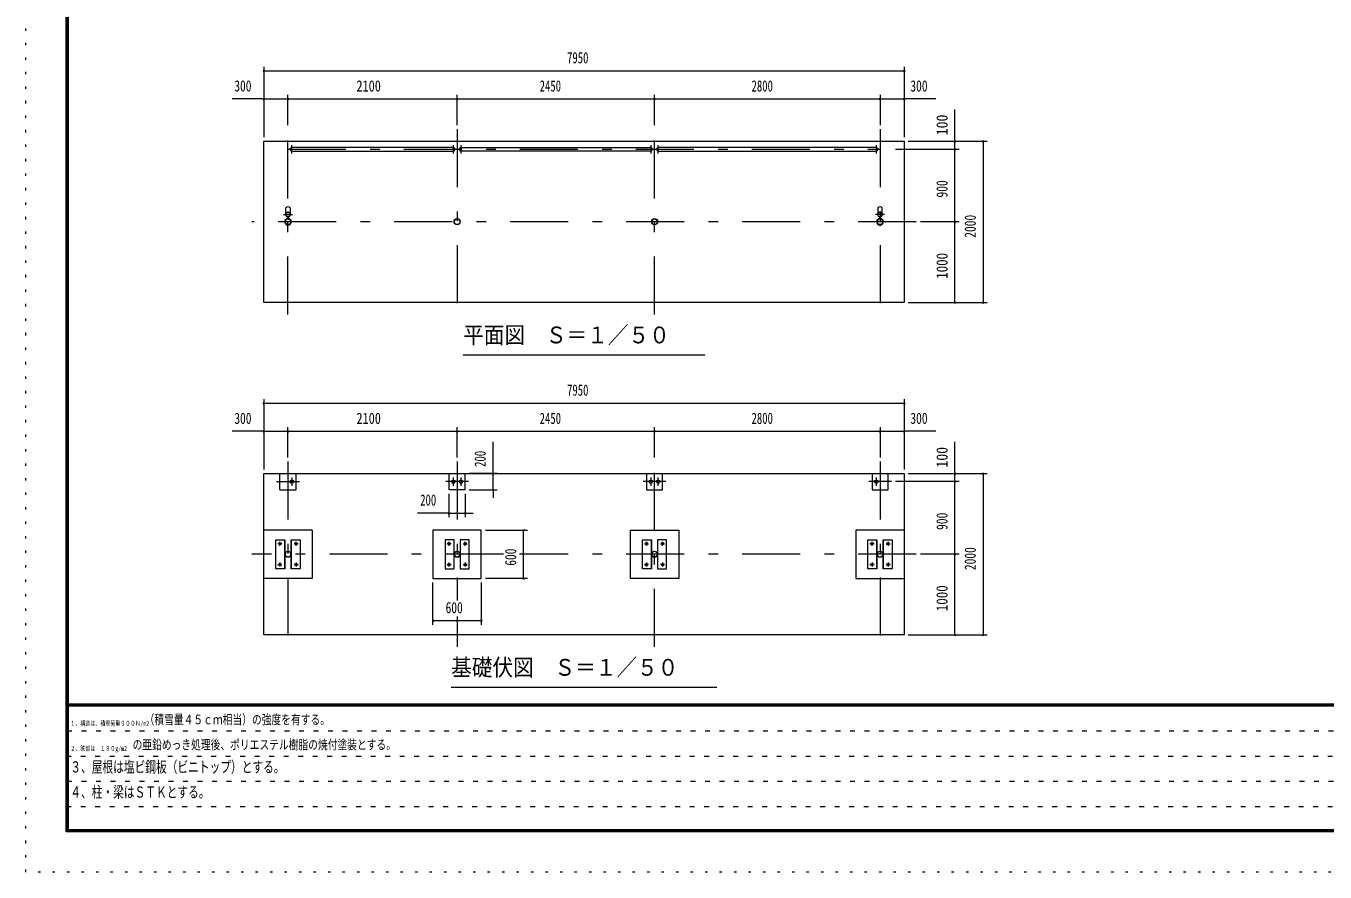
# Model space of a CAD drawing. Units: millimetres, scale not verified, with parts at other scales. Extents: x -23448 to 23452, y -10500 to 10500.
# Drawn here: x -6248 to 9878, y -10500 to 0 of the extents above; entities that cross this region are included whole.
import ezdxf
from ezdxf.enums import TextEntityAlignment as Align

# ---------------------------------------------------------------- set-up
doc = ezdxf.new("R2010")
doc.units = ezdxf.units.MM
doc.header["$LTSCALE"] = 60
for name, pattern in [('USER1', [3, 1, -2]), ('USER3', [24, 12, -5, 2, -5]), ('USER4', [3, 0.5, -2.5])]:
    doc.linetypes.add(name, pattern=pattern)
doc.layers.add('0-1_0-F', color=7, linetype='Continuous')
for name, color, linetype, lineweight in [('0-2_1-0BOLD', 7, 'Continuous', 18), ('0-3_1-2CENTER', 3, 'USER3', 18), ('0-5_1-5DIM', 3, 'Continuous', 18), ('0-C_F-F', 5, 'Continuous', 18), ('0-D_F-E_J_ADD', 5, 'USER4', 18)]:
    doc.layers.add(name, color=color, linetype=linetype, lineweight=lineweight)
doc.styles.add('ＭＳ ゴシック', font='')
doc.styles.get('ＭＳ ゴシック').set_extended_font_data('MS Gothic')

msp = doc.modelspace()

# ---------------------------------------------------------------- linework, layer by layer
at = {"layer": '0-2_1-0BOLD'}
for p, q in [((-941.82, -1508.98), (-2949.11, -1508.98)), ((-2949.11, -1551.68), (-941.82, -1551.68)), ((-849.11, -1508.98), (1508.19, -1508.98)), ((1508.19, -1551.68), (-849.11, -1551.68)), ((4308.18, -1508.98), (1600.89, -1508.98)), ((1600.89, -1551.68), (4308.18, -1551.68)), ((-3022.96, -2330.81), (-3022.96, -2255.29)), ((-2967.96, -2255.29), (-2967.96, -2330.81)), ((4327.03, -2255.29), (4327.03, -2330.81)), ((4382.03, -2330.81), (4382.03, -2255.29)), ((-3000.07, -2369.06), (-3000.07, -2390.84)), ((-2998.46, -2392.3), (-2998.46, -2367.66)), ((-2992.46, -2367.66), (-2992.46, -2392.3)), ((-2990.87, -2390.84), (-2990.87, -2369.06)), ((4349.93, -2390.84), (4349.93, -2369.06)), ((4351.53, -2367.66), (4351.53, -2392.3)), ((4357.53, -2392.3), (4357.53, -2367.66)), ((4359.13, -2369.06), (4359.13, -2390.84)), ((-3095.47, -5755.33), (-3095.47, -5555.33)), ((-795.47, -5755.33), (-795.47, -5555.33)), ((1454.53, -5555.33), (1454.53, -5755.33)), ((-2695.47, -6255.33), (-3295.47, -6255.33)), ((-3038.12, -6375.33), (-3038.12, -6735.33)), ((-2952.82, -6735.33), (-2952.82, -6375.33)), ((-938.12, -6375.33), (-938.12, -6735.33)), ((-852.82, -6735.33), (-852.82, -6375.33)), ((1511.88, -6375.33), (1511.88, -6735.33)), ((1597.18, -6735.33), (1597.18, -6375.33)), ((4311.88, -6375.33), (4311.88, -6735.33)), ((4397.18, -6735.33), (4397.18, -6375.33))]:
    msp.add_line(p, q, dxfattribs=at)
for points in [[(4654.53, -1430.33), (4654.53, -3430.33), (-3295.46, -3430.33), (-3295.46, -1430.33)], [(4654.53, -5555.32), (4654.53, -7555.33), (-3295.47, -7555.33), (-3295.47, -5555.32)], [(-595.47, -6255.33), (-1195.47, -6255.33), (-1195.47, -6855.33), (-595.47, -6855.33)], [(1854.53, -6855.33), (1254.53, -6855.33), (1254.53, -6255.33), (1854.53, -6255.33)], [(-3145.62, -6375.33), (-3033.62, -6375.33), (-3033.62, -6735.33), (-3145.62, -6735.33)], [(-2957.32, -6735.33), (-2957.32, -6375.33), (-2845.32, -6375.33), (-2845.32, -6735.33)], [(-1045.62, -6375.33), (-1045.62, -6735.33), (-933.62, -6735.33), (-933.62, -6375.33)], [(-857.32, -6735.33), (-745.32, -6735.33), (-745.32, -6375.33), (-857.32, -6375.33)], [(1516.38, -6375.33), (1516.38, -6735.33), (1404.38, -6735.33), (1404.38, -6375.33)], [(1704.68, -6735.33), (1704.68, -6375.33), (1592.68, -6375.33), (1592.68, -6735.33)], [(4316.38, -6375.33), (4316.38, -6735.33), (4204.38, -6735.33), (4204.38, -6375.33)], [(4504.68, -6735.33), (4392.68, -6735.33), (4392.68, -6375.33), (4504.68, -6375.33)]]:
    msp.add_lwpolyline(points, close=True, dxfattribs=at)
for points in [[(-3095.47, -5755.33), (-2895.47, -5755.33), (-2895.47, -5555.33)], [(-795.47, -5755.33), (-995.47, -5755.33), (-995.47, -5555.33)], [(1454.53, -5755.33), (1654.53, -5755.33), (1654.53, -5555.33)], [(4254.53, -5555.33), (4254.53, -5755.33), (4454.53, -5755.33), (4454.53, -5555.33)], [(-2695.47, -6255.33), (-2695.47, -6855.33), (-3295.47, -6855.33)], [(4654.53, -6255.33), (4054.53, -6255.33), (4054.53, -6855.33), (4654.53, -6855.33)]]:
    msp.add_lwpolyline(points, dxfattribs=at)
for centre, radius in [((-2995.46, -2430.33), 38.15), ((-2995.46, -2430.33), 35.35), ((-2995.46, -2340.33), 27.5), ((-2995.46, -2308.98), 2.25), ((-895.46, -2430.33), 38.15), ((-895.46, -2430.33), 35.35), ((1554.54, -2430.33), 38.15), ((1554.54, -2430.33), 35.35), ((4354.53, -2430.33), 38.15), ((4354.53, -2430.33), 35.35), ((4354.53, -2340.33), 27.5), ((4354.53, -2308.98), 2.25), ((-2995.46, -2472.33), 2.25), ((4354.53, -2472.33), 2.25), ((-2949.12, -5655.33), 21.35), ((-2949.12, -5655.33), 19.05), ((-941.82, -5655.33), 21.35), ((-941.82, -5655.33), 19.05), ((-849.12, -5655.33), 21.35), ((-849.12, -5655.33), 19.05), ((1508.18, -5655.33), 21.35), ((1508.18, -5655.33), 19.05), ((1600.88, -5655.33), 21.35), ((1600.88, -5655.33), 19.05), ((4308.18, -5655.33), 21.35), ((4308.18, -5655.33), 19.05), ((-3095.47, -6425.33), 14.5), ((-2895.47, -6425.33), 14.5), ((-995.47, -6425.33), 14.5), ((-795.47, -6425.33), 14.5), ((1454.53, -6425.33), 14.5), ((1654.53, -6425.33), 14.5), ((4254.53, -6425.33), 14.5), ((4454.53, -6425.33), 14.5), ((-2995.47, -6555.33), 38.15), ((-2995.47, -6555.33), 35.35), ((-895.47, -6555.33), 38.15), ((-895.47, -6555.33), 35.35), ((1554.53, -6555.33), 38.15), ((1554.53, -6555.33), 35.35), ((4354.53, -6555.33), 38.15), ((4354.53, -6555.33), 35.35), ((-3095.47, -6685.33), 14.5), ((-2895.47, -6685.33), 14.5), ((-995.47, -6685.33), 14.5), ((-795.47, -6685.33), 14.5), ((1454.53, -6685.33), 14.5), ((1654.53, -6685.33), 14.5), ((4254.53, -6685.33), 14.5), ((4454.53, -6685.33), 14.5)]:
    msp.add_circle(centre, radius, dxfattribs=at)
for centre, radius, start, end in [((-2949.11, -1530.33), 21.35, 90, 270), ((-941.82, -1530.33), 21.35, 270, 90), ((-849.11, -1530.33), 21.35, 90, 270), ((1508.19, -1530.33), 21.35, 270, 90), ((1600.89, -1530.33), 21.35, 90, 270), ((4308.18, -1530.33), 21.35, 270, 90), ((-2995.46, -2290.78), 44.9, 52.23546, 127.76454), ((4354.53, -2290.78), 44.9, 52.23546, 127.76454), ((-2995.46, -2430.33), 39.75, 96.64514, 265.61671), ((-2995.46, -2340.33), 29.1, 95.93016, 260.90512), ((-2995.46, -2357.73), 44.9, 109.58864, 127.76454), ((-2995.46, -2308.98), 3.85, 321.34222, 270), ((-2995.46, -2340.33), 29.1, 279.09488, 90), ((-2995.46, -2430.33), 39.75, 270, 83.35486), ((-2995.46, -2357.73), 44.9, 52.23546, 70.41136), ((4354.53, -2430.33), 39.75, 96.64514, 265.61671), ((4354.53, -2340.33), 29.1, 95.93016, 260.90512), ((4354.53, -2357.73), 44.9, 109.58864, 127.76454), ((4354.53, -2308.98), 3.85, 321.34222, 270), ((4354.53, -2340.33), 29.1, 279.09488, 90), ((4354.53, -2430.33), 39.75, 270, 83.35486), ((4354.53, -2357.73), 44.9, 52.23546, 70.41136), ((-2995.46, -2472.33), 3.85, 90, 37.90752), ((4354.53, -2472.33), 3.85, 90, 37.90752)]:
    msp.add_arc(centre, radius, start, end, dxfattribs=at)
at = {"layer": '0-3_1-2CENTER'}
for p, q in [((-2995.46, -3580.33), (-2995.46, -1280.33)), ((-895.46, -1280.33), (-895.46, -3580.33)), ((1554.54, -3580.33), (1554.54, -1280.33)), ((4354.53, -1280.33), (4354.53, -3580.33)), ((-2995.46, -1530.33), (4354.53, -1530.33)), ((-2949.11, -1581.68), (-2949.11, -1478.98)), ((-941.82, -1581.68), (-941.82, -1478.98)), ((-849.11, -1478.98), (-849.11, -1581.68)), ((1508.19, -1478.98), (1508.19, -1581.68)), ((1600.89, -1581.68), (1600.89, -1478.98)), ((4308.18, -1478.98), (4308.18, -1581.68)), ((-3050.46, -2340.33), (-2940.46, -2340.33)), ((-2984.7, -2380), (-3006.23, -2380)), ((4409.53, -2340.33), (4299.53, -2340.33)), ((4343.77, -2380), (4365.3, -2380)), ((4804.54, -2430.33), (-3445.46, -2430.33)), ((-2995.47, -5405.33), (-2995.47, -7705.33)), ((-895.47, -5405.33), (-895.47, -7130.3)), ((1554.53, -7705.33), (1554.53, -5405.33)), ((4354.53, -5405.33), (4354.53, -7705.33)), ((-2949.12, -5603.98), (-2949.12, -5706.68)), ((-941.82, -5706.68), (-941.82, -5603.98)), ((-849.12, -5603.98), (-849.12, -5706.68)), ((1508.18, -5603.98), (1508.18, -5706.68)), ((1600.88, -5706.68), (1600.88, -5603.98)), ((4308.18, -5603.98), (4308.18, -5706.68)), ((-3136.89, -5655.33), (-2854.05, -5655.33)), ((-754.05, -5655.33), (-1036.89, -5655.33)), ((1695.95, -5655.33), (1413.11, -5655.33)), ((4495.95, -5655.33), (4213.11, -5655.33)), ((-3070.47, -6425.33), (-3120.47, -6425.33)), ((-3095.47, -6450.33), (-3095.47, -6400.33)), ((-2870.47, -6425.33), (-2920.47, -6425.33)), ((-2895.47, -6450.33), (-2895.47, -6400.33)), ((-970.47, -6425.33), (-1020.47, -6425.33)), ((-995.47, -6450.33), (-995.47, -6400.33)), ((-820.47, -6425.33), (-770.47, -6425.33)), ((-795.47, -6450.33), (-795.47, -6400.33)), ((1429.53, -6425.33), (1479.53, -6425.33)), ((1454.53, -6400.33), (1454.53, -6450.33)), ((1629.53, -6425.33), (1679.53, -6425.33)), ((1654.53, -6450.33), (1654.53, -6400.33)), ((4279.53, -6425.33), (4229.53, -6425.33)), ((4254.53, -6450.33), (4254.53, -6400.33)), ((4429.53, -6425.33), (4479.53, -6425.33)), ((4454.53, -6400.33), (4454.53, -6450.33)), ((-321.51, -6555.33), (-3445.47, -6555.33)), ((4804.53, -6555.33), (-120.47, -6555.33)), ((-3120.47, -6685.33), (-3070.47, -6685.33)), ((-3095.47, -6660.33), (-3095.47, -6710.33)), ((-2920.47, -6685.33), (-2870.47, -6685.33)), ((-2895.47, -6660.33), (-2895.47, -6710.33)), ((-1020.47, -6685.33), (-970.47, -6685.33)), ((-995.47, -6710.33), (-995.47, -6660.33)), ((-820.47, -6685.33), (-770.47, -6685.33)), ((-795.47, -6660.33), (-795.47, -6710.33)), ((1479.53, -6685.33), (1429.53, -6685.33)), ((1454.53, -6660.33), (1454.53, -6710.33)), ((1679.53, -6685.33), (1629.53, -6685.33)), ((1654.53, -6660.33), (1654.53, -6710.33)), ((4279.53, -6685.33), (4229.53, -6685.33)), ((4254.53, -6660.33), (4254.53, -6710.33)), ((4479.53, -6685.33), (4429.53, -6685.33)), ((4454.53, -6660.33), (4454.53, -6710.33)), ((-895.47, -7330.33), (-895.47, -7705.33))]:
    msp.add_line(p, q, dxfattribs=at)
at = {"layer": '0-5_1-5DIM'}
for p, q in [((-3285.46, -555.33), (-3305.46, -555.33)), ((-3295.46, -505.33), (-3295.46, -1380.33)), ((-3295.46, -555.33), (4654.53, -555.33)), ((4664.53, -555.33), (4644.53, -555.33)), ((4654.53, -505.33), (4654.53, -1380.33)), ((-3295.46, -905.33), (-3687.96, -905.33)), ((-3285.46, -905.33), (-3305.46, -905.33)), ((-3295.46, -905.33), (-2995.46, -905.33)), ((-2985.46, -905.33), (-3005.46, -905.33)), ((-2995.46, -1230.33), (-2995.46, -855.33)), ((-2995.46, -905.33), (-895.46, -905.33)), ((-885.46, -905.33), (-905.46, -905.33)), ((-895.46, -1230.33), (-895.46, -855.33)), ((-895.46, -905.33), (1554.54, -905.33)), ((1564.54, -905.33), (1544.54, -905.33)), ((1554.54, -1230.33), (1554.54, -855.33)), ((1554.54, -905.33), (4354.53, -905.33)), ((4364.53, -905.33), (4344.53, -905.33)), ((4354.53, -855.33), (4354.53, -1230.33)), ((4354.53, -905.33), (4654.53, -905.33)), ((4664.53, -905.33), (4644.53, -905.33)), ((5047.03, -905.33), (4654.53, -905.33)), ((5284.54, -1430.33), (5284.54, -1037.83)), ((4704.53, -1430.33), (5684.54, -1430.33)), ((5294.54, -1430.33), (5274.54, -1430.33)), ((5284.54, -1530.34), (5284.54, -1430.33)), ((5644.54, -1430.33), (5624.54, -1430.33)), ((5634.54, -1430.33), (5634.54, -3430.33)), ((4545.96, -1530.34), (5334.54, -1530.34)), ((5294.54, -1530.34), (5274.54, -1530.34)), ((5284.54, -2430.33), (5284.54, -1530.34)), ((5334.54, -2430.33), (4854.54, -2430.33)), ((5294.54, -2430.33), (5274.54, -2430.33)), ((5284.54, -3430.33), (5284.54, -2430.33)), ((4704.53, -3430.33), (5684.54, -3430.33)), ((5294.54, -3430.33), (5274.54, -3430.33)), ((5644.54, -3430.33), (5624.54, -3430.33)), ((-820.46, -4080.33), (2179.54, -4080.33)), ((-3295.47, -4630.33), (-3295.47, -5505.32)), ((4654.53, -4630.33), (4654.53, -5505.32)), ((-3285.47, -4680.33), (-3305.47, -4680.33)), ((-3295.47, -4680.33), (4654.53, -4680.33)), ((4664.53, -4680.33), (4644.53, -4680.33)), ((-2995.47, -5355.33), (-2995.47, -4980.33)), ((-895.47, -5355.33), (-895.47, -4980.33)), ((1554.53, -5355.33), (1554.53, -4980.33)), ((4354.53, -4980.33), (4354.53, -5355.33)), ((-3295.47, -5030.33), (-3687.97, -5030.33)), ((-3285.47, -5030.33), (-3305.47, -5030.33)), ((-3295.47, -5030.33), (-2995.47, -5030.33)), ((-2985.47, -5030.33), (-3005.47, -5030.33)), ((-2995.47, -5030.33), (-895.47, -5030.33)), ((-885.47, -5030.33), (-905.47, -5030.33)), ((-895.47, -5030.33), (1554.53, -5030.33)), ((1564.53, -5030.33), (1544.53, -5030.33)), ((1554.53, -5030.33), (4354.53, -5030.33)), ((4364.53, -5030.33), (4344.53, -5030.33)), ((4354.53, -5030.33), (4654.53, -5030.33)), ((4664.53, -5030.33), (4644.53, -5030.33)), ((5047.03, -5030.33), (4654.53, -5030.33)), ((-448.45, -5555.33), (-448.45, -5162.83)), ((5284.53, -5555.33), (5284.53, -5162.83)), ((-398.45, -5555.33), (-745.47, -5555.33)), ((-438.45, -5555.33), (-458.45, -5555.33)), ((-448.45, -5755.33), (-448.45, -5555.33)), ((4704.53, -5555.33), (5684.53, -5555.33)), ((5294.53, -5555.33), (5274.53, -5555.33)), ((5284.53, -5655.33), (5284.53, -5555.33)), ((5644.53, -5555.33), (5624.53, -5555.33)), ((5634.53, -5555.33), (5634.53, -7555.32)), ((-995.47, -6094.63), (-995.47, -5805.33)), ((-795.47, -5805.33), (-795.47, -6094.63)), ((-745.47, -5755.33), (-398.45, -5755.33)), ((-438.45, -5755.33), (-458.45, -5755.33)), ((-448.45, -5755.33), (-448.45, -5855.33)), ((5334.53, -5655.33), (4545.95, -5655.33)), ((5294.53, -5655.33), (5274.53, -5655.33)), ((5284.53, -6555.32), (5284.53, -5655.33)), ((-995.47, -6044.63), (-1387.97, -6044.63)), ((-985.47, -6044.63), (-1005.47, -6044.63)), ((-995.47, -6044.63), (-795.47, -6044.63)), ((-785.47, -6044.63), (-805.47, -6044.63)), ((-795.47, -6044.63), (-695.47, -6044.63)), ((-545.47, -6255.33), (-20.47, -6255.33)), ((-60.47, -6255.33), (-80.47, -6255.33)), ((-70.47, -6855.33), (-70.47, -6255.33)), ((5334.53, -6555.32), (4854.53, -6555.32)), ((5294.53, -6555.32), (5274.53, -6555.32)), ((5284.53, -7555.32), (5284.53, -6555.32)), ((-1195.47, -7430.33), (-1195.47, -6905.33)), ((-595.47, -6905.33), (-595.47, -7430.33)), ((-20.47, -6855.33), (-545.47, -6855.33)), ((-60.47, -6855.33), (-80.47, -6855.33)), ((-1185.47, -7380.33), (-1205.47, -7380.33)), ((-1195.47, -7380.33), (-595.47, -7380.33)), ((-585.47, -7380.33), (-605.47, -7380.33)), ((4704.53, -7555.32), (5684.53, -7555.32)), ((5294.53, -7555.32), (5274.53, -7555.32)), ((5644.53, -7555.32), (5624.53, -7555.32)), ((-970.46, -8205.33), (2329.54, -8205.33))]:
    msp.add_line(p, q, dxfattribs=at)
for centre in [(-3295.46, -555.33), (4654.53, -555.33), (-3295.46, -905.33), (-2995.46, -905.33), (-895.46, -905.33), (1554.54, -905.33), (4354.53, -905.33), (4654.53, -905.33), (5284.54, -1430.33), (5634.54, -1430.33), (5284.54, -1530.34), (5284.54, -2430.33), (5284.54, -3430.33), (5634.54, -3430.33), (-3295.47, -4680.33), (4654.53, -4680.33), (-3295.47, -5030.33), (-2995.47, -5030.33), (-895.47, -5030.33), (1554.53, -5030.33), (4354.53, -5030.33), (4654.53, -5030.33), (-448.45, -5555.33), (5284.53, -5555.33), (5634.53, -5555.33), (-448.45, -5755.33), (5284.53, -5655.33), (-995.47, -6044.63), (-795.47, -6044.63), (-70.47, -6255.33), (5284.53, -6555.32), (-70.47, -6855.33), (-1195.47, -7380.33), (-595.47, -7380.33), (5284.53, -7555.32), (5634.53, -7555.32)]:
    msp.add_arc(centre, 10, 180, 0, dxfattribs=at)
at = {"layer": '0-C_F-F'}
for p, q in [((22926.87, -8415), (-5723.12, -8415)), ((-5723.12, -8417.5), (22926.87, -8417.5)), ((22926.87, -8420), (-5723.12, -8420)), ((-5723.12, -8422.5), (22926.87, -8422.5)), ((22926.87, -8425), (-5723.12, -8425)), ((-5723.12, -8427.5), (22926.87, -8427.5)), ((22926.87, -8430), (-5723.12, -8430)), ((-5723.12, -8432.5), (22926.87, -8432.5)), ((22926.87, -8435), (-5723.12, -8435)), ((-5723.12, -8437.5), (22926.87, -8437.5)), ((22926.87, -8440), (-5723.12, -8440))]:
    msp.add_line(p, q, dxfattribs=at)
at = {"layer": '0-C_F-F', "color": 6, "linetype": 'USER1'}
for p, q in [((12501.88, -8752), (-5748.13, -8752)), ((-5748.13, -9064), (12501.88, -9064)), ((12501.88, -9376), (-5748.13, -9376)), ((-5748.13, -9688), (9993.88, -9688))]:
    msp.add_line(p, q, dxfattribs=at)
at = {"layer": '0-C_F-F'}
for points in [[(22951.87, -10000), (-5748.13, -10000), (-5748.13, 10100), (22951.87, 10100)], [(22949.37, -9997.5), (-5745.63, -9997.5), (-5745.63, 10097.5), (22949.37, 10097.5)], [(22946.87, -9995), (22946.87, 10095), (-5743.13, 10095), (-5743.13, -9995)], [(22944.37, -9992.5), (-5740.63, -9992.5), (-5740.63, 10092.5), (22944.37, 10092.5)], [(22941.87, -9990), (22941.87, 10090), (-5738.13, 10090), (-5738.13, -9990)], [(22939.37, -9987.5), (-5735.63, -9987.5), (-5735.63, 10087.5), (22939.37, 10087.5)], [(22936.87, -9985), (22936.87, 10085), (-5733.13, 10085), (-5733.13, -9985)], [(22934.37, -9982.5), (-5730.63, -9982.5), (-5730.63, 10082.5), (22934.37, 10082.5)], [(22931.87, -9980), (-5728.13, -9980), (-5728.13, 10080), (22931.87, 10080)], [(22929.37, -9977.5), (-5725.63, -9977.5), (-5725.63, 10077.5), (22929.37, 10077.5)], [(22926.87, -9975), (22926.87, 10075), (-5723.12, 10075), (-5723.12, -9975)]]:
    msp.add_lwpolyline(points, close=True, dxfattribs=at)
at = {"layer": '0-D_F-E_J_ADD'}
msp.add_lwpolyline([(23451.87, -10500), (-6248.13, -10500), (-6248.13, 10500), (23451.87, 10500)], close=True, dxfattribs=at)

# ---------------------------------------------------------------- texts
at = {"layer": '0-1_0-F', "style": 'ＭＳ ゴシック'}
for s, height, width, p in [('（積雪量４５ｃｍ相当）の強度を有する。', 118.4, 0.75, (-4775.68, -8702)), ('１、構造は、積雪荷重９００Ｎ/m2', 59.2, 0.75, (-5698.12, -8702)), ('\u3000の亜鉛めっき処理後、ポリエステル樹脂の焼付塗装とする。', 118.4, 0.75, (-5046.15, -9014)), ('２、鉄部は\u3000１８０g/m2', 59.2, 0.75, (-5698.13, -9014)), ('３、屋根は塩ビ鋼板（ビニトップ）とする。', 139.3, 0.7, (-5698.13, -9307)), ('４、柱・梁はＳＴＫとする。', 139.3, 0.7, (-5698.13, -9619))]:
    msp.add_text(s, height=height, dxfattribs=dict(at, width=width)).set_placement(p, align=Align.BOTTOM_LEFT)
at = {"layer": '0-5_1-5DIM', "color": 7, "style": 'ＭＳ ゴシック'}
for s, height, width, p in [('7950', 139.3, 0.7, (468.85, -505.33)), ('300', 139.3, 0.75, (-3661.68, -855.33)), ('2100', 139.3, 0.8, (-2145.5, -855.33)), ('2450', 139.3, 0.7, (128.83, -855.33)), ('2800', 139.3, 0.7, (2758.9, -855.33)), ('300', 139.3, 0.75, (4730.82, -855.33)), ('平面図\u3000Ｓ＝１／５０', 208.9, 0.9, (-820.46, -4001.83)), ('7950', 139.3, 0.7, (468.85, -4630.33)), ('300', 139.3, 0.75, (-3661.69, -4980.33)), ('2100', 139.3, 0.8, (-2145.51, -4980.33)), ('2450', 139.3, 0.7, (128.82, -4980.33)), ('2800', 139.3, 0.7, (2758.89, -4980.33)), ('300', 139.3, 0.75, (4730.81, -4980.33)), ('200', 139.3, 0.7, (-1354.37, -5994.63)), ('600', 139.3, 0.75, (-1039.1, -7330.33)), ('基礎伏図\u3000Ｓ＝１／５０', 208.9, 0.9, (-970.46, -8126.82))]:
    msp.add_text(s, height=height, dxfattribs=dict(at, width=width)).set_placement(p, align=Align.BOTTOM_LEFT)
for s, width, p in [('100', 0.9, (5234.54, -1355.63)), ('900', 0.75, (5234.54, -2129.07)), ('2000', 0.75, (5584.54, -2627.85)), ('1000', 0.85, (5234.54, -3138.3)), ('200', 0.7, (-498.45, -5471.73)), ('100', 0.9, (5234.53, -5480.63)), ('900', 0.75, (5234.53, -6254.06)), ('600', 0.75, (-120.47, -6698.96)), ('2000', 0.75, (5584.53, -6752.85)), ('1000', 0.85, (5234.53, -7263.3))]:
    msp.add_text(s, height=139.3, rotation=90, dxfattribs=dict(at, width=width)).set_placement(p, align=Align.BOTTOM_LEFT)

doc.saveas('drawing.dxf')
